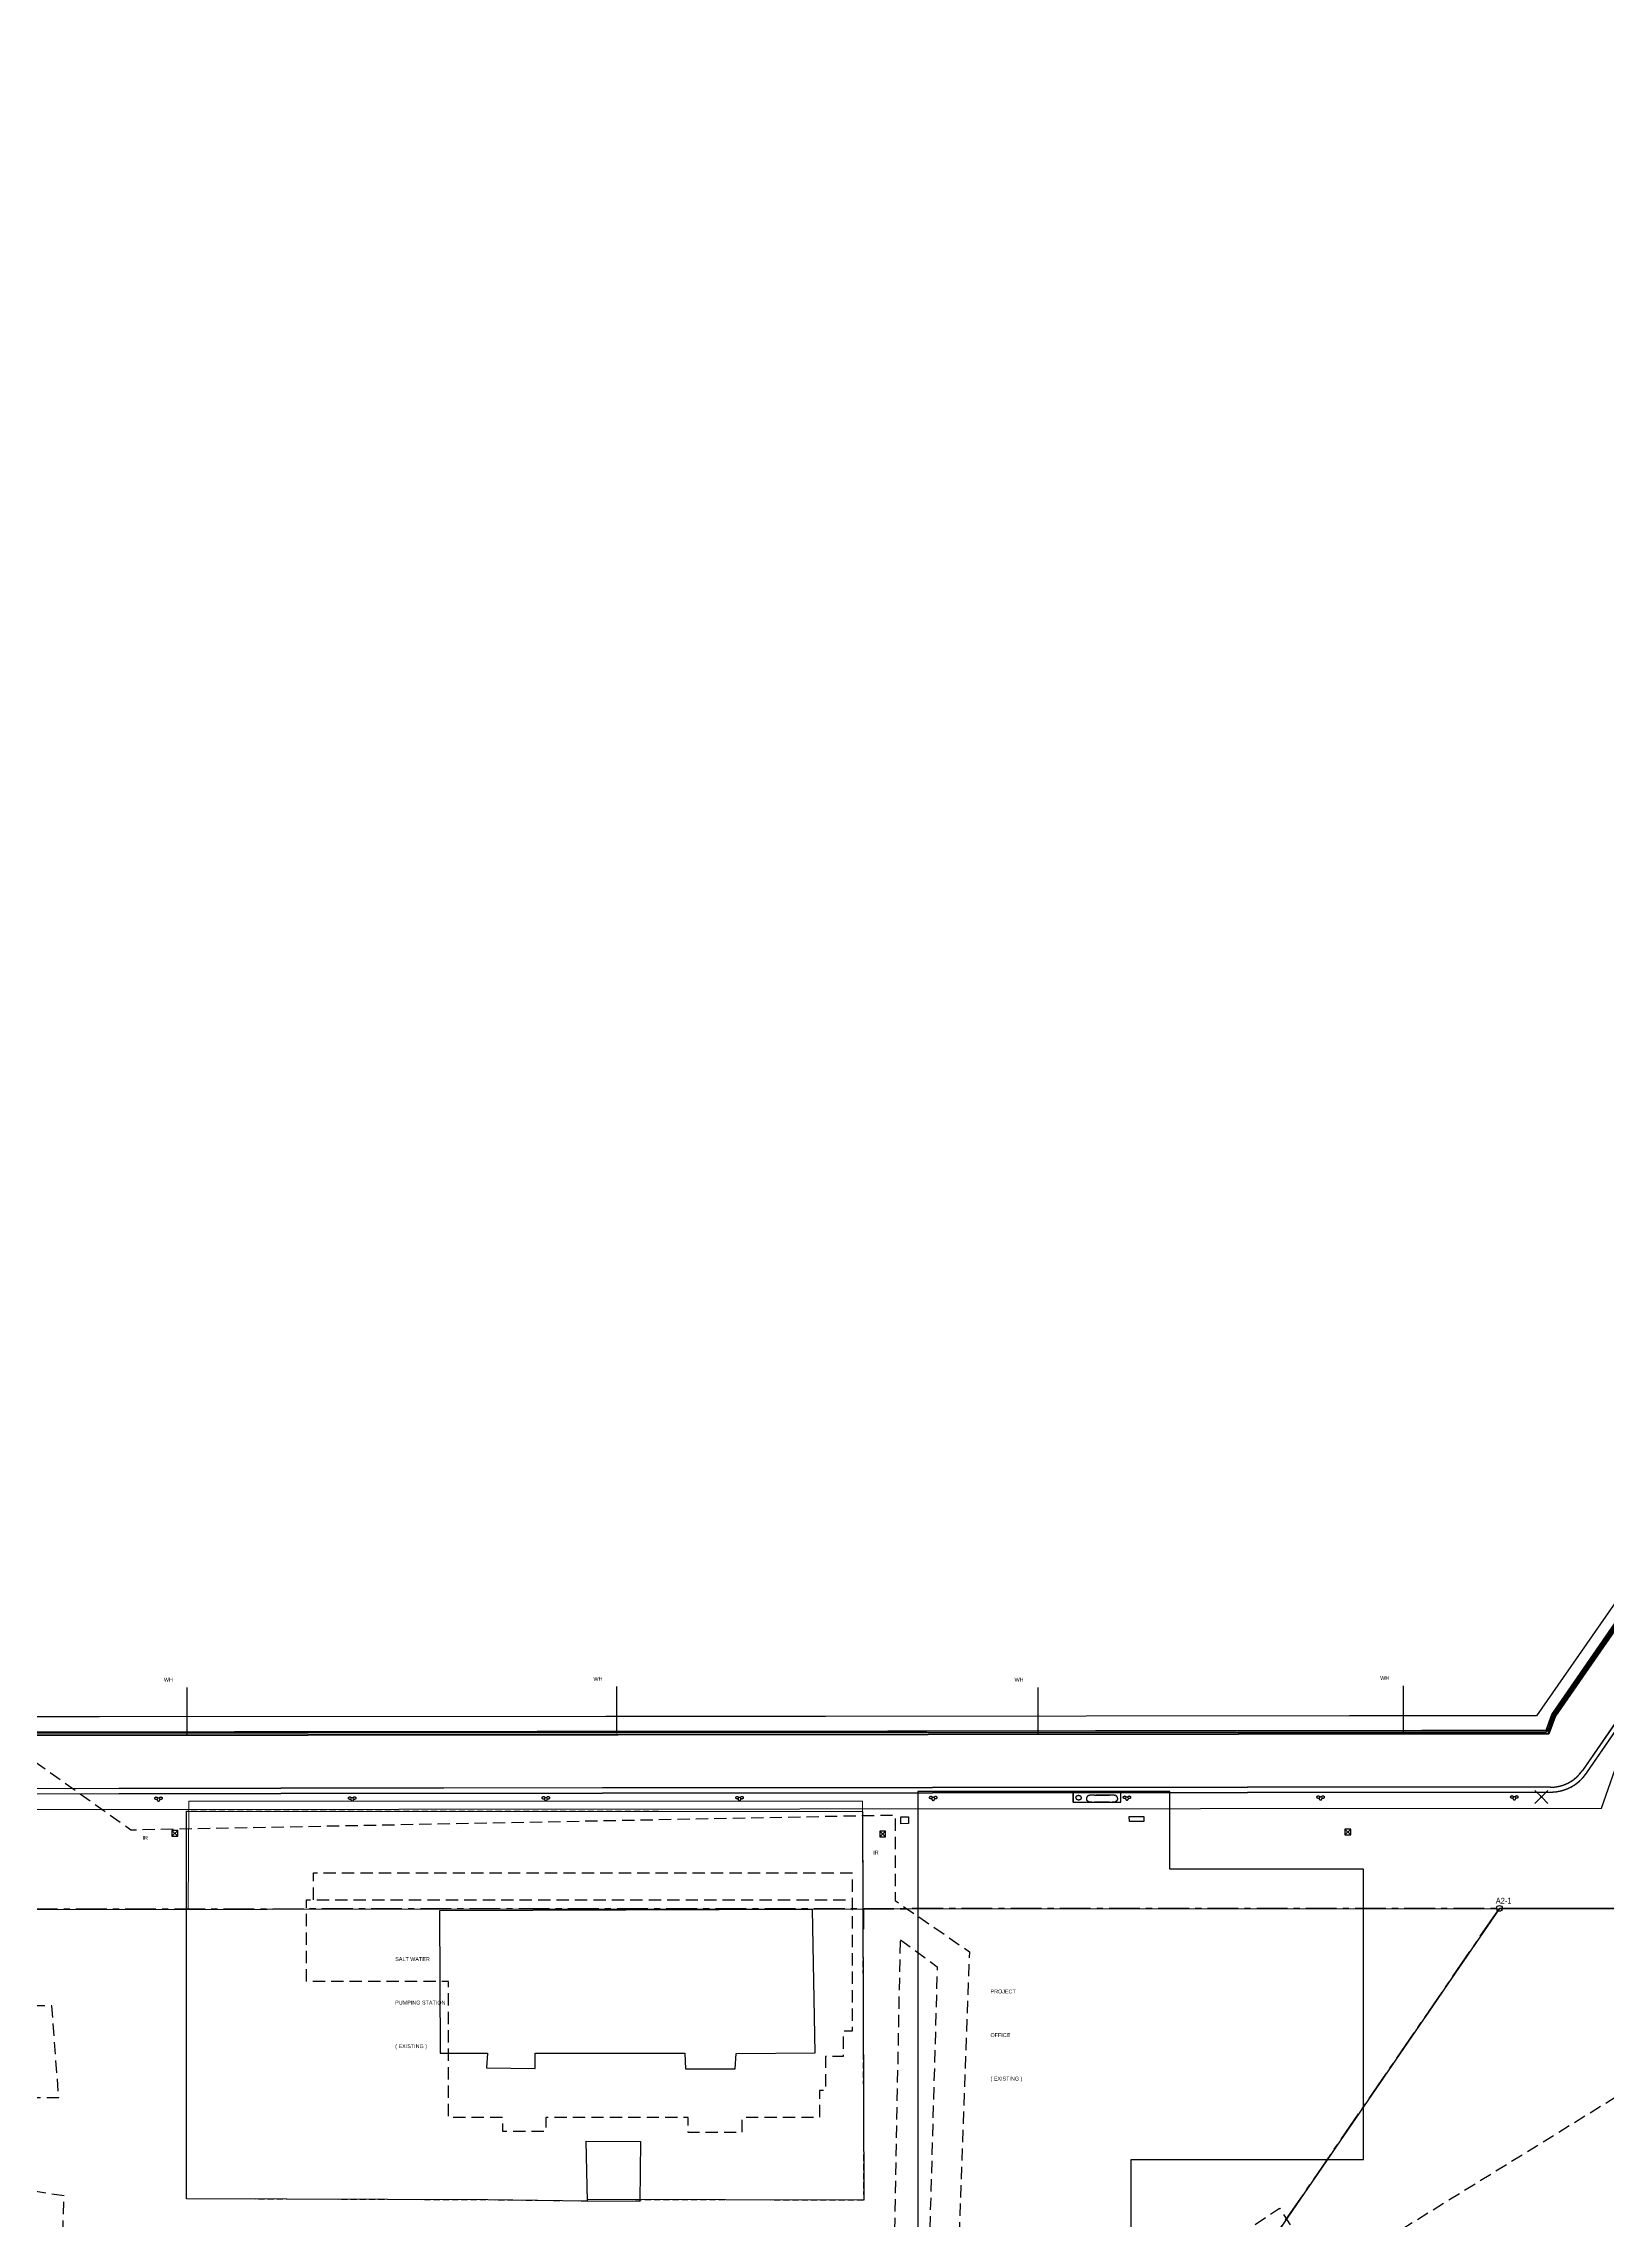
# Model space of a CAD drawing. Header units: millimetres. Extents: x 833576263 to 1668046980, y 817519639 to 1636103653.
# Drawn here: x 834085889 to 834247377, y 818219812 to 818444654 of the extents above; entities that cross this region are included whole.
import ezdxf

# ---------------------------------------------------------------- set-up
doc = ezdxf.new("R2010")
doc.units = ezdxf.units.MM
doc.header["$LTSCALE"] = 100
doc.header["$MEASUREMENT"] = 0
for name, pattern in [('C160$0$Hidden', [9.525, 6.35, -3.175]), ('R_P_Grid$0$CENTER', [50.8, 31.75, -6.35, 6.35, -6.35]), ('R_site$0$HIDDEN', [9.525, 6.35, -3.175]), ('R_site$0$HIDDENX2', [19.05, 12.7, -6.35])]:
    doc.linetypes.add(name, pattern=pattern)
doc.layers.get('Defpoints').update_dxf_attribs({"color": 170})
for name, color, linetype in [('C160$0$+C160', 6, 'C160$0$Hidden'), ('R_site$0$AUDIT_I_160808180252-11', 4, 'Continuous'), ('R_site$0$AUDIT_I_160808180252-7', 7, 'Continuous'), ('R_site$0$G-SITE(Drainage Reserve)', 7, 'R_site$0$HIDDENX2'), ('R_Text for GBP from DLN$0$base plan(mm)$0$DLN040__', 7, 'Continuous'), ('T-TITL', 7, 'Continuous'), ('X-REF', 7, 'Continuous')]:
    doc.layers.add(name, color=color, linetype=linetype)
for name, color, linetype, lineweight in [('R_P_Grid$0$RDA9101', 2, 'R_P_Grid$0$CENTER', 35), ('R_P_Grid$0$RDA9102', 1, 'Continuous', 25), ('R_site$0$000-Salt water pumping station', 1, 'Continuous', 9), ('R_WKCD_PARK$0$000-PAV-Concrete-b', 1, 'Continuous', 25), ('R_WKCD_PARK$0$000-PAV-Reused tiles-b', 3, 'Continuous', 15), ('R_WKCD_PARK$0$4-LINE', 7, 'Continuous', 18)]:
    doc.layers.add(name, color=color, linetype=linetype, lineweight=lineweight)
doc.styles.add('R_P_Grid$0$ARIAL', font='arial.ttf', dxfattribs={"width": 0.8})
doc.styles.add('R_Text for GBP from DLN$0$base plan(mm)$0$Standard', font='arial.ttf')
doc.styles.add('R_Text for GBP from DLN$0$base plan(mm)$0$SWIS721 LT', font='swiss.ttf')
doc.linetypes.add('R_site$0$B1_BDYF', pattern='A,2.5,-0.5,[130,ltypeshp.shx,S=0.5,R=0,X=0,Y=0],-0.5', length=3.5)
doc.linetypes.add('R_site$0$B1_BDYWL', pattern='A,2.5,[1,B1000.shx,S=1,R=0,X=0,Y=0],2.5', length=5)
doc.dimstyles.new('R_Text for GBP from DLN$0$base plan(mm)$0$Standard', dxfattribs={"dimtxt": 0.35, "dimasz": 0.2, "dimexe": 0.2, "dimexo": 0.2, "dimgap": 0.09, "dimtad": 0, "dimtoh": 1, "dimdec": 4, "dimzin": 0, "dimdsep": 46, "dimtxsty": 'R_Text for GBP from DLN$0$base plan(mm)$0$Standard', "dimcen": 0.09, "dimadec": 0, "dimazin": 0, "dimtfac": 1, "dimtdec": 4, "dimtofl": 0, "dimtmove": 0, "dimatfit": 3, "dimfxl": 1, "dimtolj": 1, "dimtzin": 0, "dimarcsym": 0})

# ---------------------------------------------------------------- blocks, each defined once
blk = doc.blocks.new('R_P_Grid')
at = {"layer": 'R_P_Grid$0$RDA9101', "flags": 128}
blk.add_lwpolyline([(833974486.8, 818116699.7, -0.16996389), (834030052, 818200999.7), (834029850, 818232686.7), (834045337, 818251945.7), (834236230, 818252048.7), (834176136, 818164362.7), (834143758.4, 818116699.7)], format="xyb", dxfattribs=at)
at = {"layer": 'R_P_Grid$0$RDA9102'}
blk.add_circle((834236230, 818252048.7), 300, dxfattribs=at)
at = {"layer": 'R_P_Grid$0$RDA9102', "style": 'R_P_Grid$0$ARIAL', "width": 0.8}
blk.add_text('A2-1', height=600, rotation=0.000003, dxfattribs=at).set_placement((834235842.1, 818252534.9))
blk = doc.blocks.new('R_site$0$11nw23d')
at = {"layer": 'R_site$0$AUDIT_I_160808180252-11', "linetype": 'R_site$0$B1_BDYF', "lineweight": 30, "flags": 128}
blk.add_lwpolyline([(833954.64079, 818000), (833954.56824, 818011.93269), (833954.659, 818040.77465), (833954.6532, 818062.46147), (833954.63215, 818067.22192), (833954.61248, 818086.23424), (833954.73708, 818098.29117), (833955.42018, 818105.46765), (833957.90503, 818119.6845), (833961.61051, 818133.71195), (833966.64764, 818147.22003), (833969.55215, 818153.77363), (833972.87706, 818160.16458), (833980.42414, 818172.34489), (833987.63203, 818182.12295), (833992.22883, 818187.58831), (833997.06438, 818192.8834), (834006.85398, 818203.52623), (834007.90837, 818205.69108), (834009.09458, 818209.91908), (834009.33048, 818212.41383), (834009.55239, 818226.76886), (834009.74949, 818241.20955), (834010.30904, 818258.03773), (834010.93649, 818267.55286), (834011.9209, 818269.67849), (834014.39855, 818270.21657), (834033.52259, 818270.2379), (834046.97889, 818270.25362), (834067.96169, 818270.28572), (834086.32568, 818270.28035), (834105.61318, 818270.30927), (834136.85695, 818270.33781), (834173.07975, 818270.36903), (834194.52507, 818270.40068), (834207.14248, 818270.41907), (834228.19873, 818270.44484), (834241.06195, 818270.44867), (834241.73289, 818271.99656), (834242.76597, 818273.53799), (834261.69399, 818301.20976), (834276.46658, 818322.4062), (834286.02785, 818336.40797), (834288.22113, 818338.96337), (834296.28985, 818333.60176), (834310.73259, 818353.23684), (834332.20546, 818384.61572), (834332.22271, 818384.64092)], dxfattribs=at)
at = {"layer": 'R_site$0$AUDIT_I_160808180252-7', "linetype": 'Continuous', "flags": 128}
blk.add_lwpolyline([(834360.41746, 818444.65424), (834348.41695, 818427.62362), (834337.68021, 818412.2435), (834326.43913, 818396.09659), (834316.4206, 818381.58228), (834310.72727, 818373.48075), (834305.54133, 818366.04163), (834299.88352, 818357.95353), (834294.86053, 818350.77669), (834287.33771, 818339.94818), (834273.75496, 818320.38003), (834240.03511, 818271.91874), (834220.74212, 818271.9459), (834193.54511, 818271.88802), (834166.64248, 818271.87697), (834143.95222, 818271.8606), (834091.68165, 818271.83107), (834071.62509, 818271.81508), (834045.81092, 818271.77543), (834018.40628, 818271.65665), (834015.12789, 818271.64244)], dxfattribs=at)
blk = doc.blocks.new('R_site$0$pumphouse')
at = {"layer": 'R_site$0$000-Salt water pumping station', "linetype": 'R_site$0$HIDDEN', "flags": 128}
blk.add_lwpolyline([(832305134, 817845910), (832294852, 817846037), (832263740, 817846160), (832263727, 817886185), (832333544, 817886169), (832333666, 817846007), (832305130, 817846075)], dxfattribs=at)
at = {"layer": 'R_site$0$000-Salt water pumping station'}
blk.add_lwpolyline([(832289876, 817875892), (832289950, 817861209), (832294811, 817861209), (832294722, 817859666), (832299734, 817859612), (832299734, 817861191), (832315192, 817861191), (832315280, 817859596), (832320394, 817859566), (832320509, 817861159), (832328662, 817861223), (832328387, 817876034)], close=True, dxfattribs=at)
at = {"layer": 'R_site$0$000-Salt water pumping station', "linetype": 'R_site$0$B1_BDYF', "flags": 128}
blk.add_lwpolyline([(832333639, 817876118), (832333658, 817873992)], dxfattribs=at)
blk.add_lwpolyline([(832333639, 817876118), (832333658, 817873992)], dxfattribs=at)
at = {"layer": 'R_site$0$000-Salt water pumping station'}
blk.add_lwpolyline([(832310551, 817845877), (832305134, 817845910), (832305011, 817852113), (832310631, 817852078), (832310551, 817845877)], dxfattribs=at)
blk = doc.blocks.new('R_site')
at = {"layer": 'Defpoints'}
blk.add_lwpolyline([(834250936, 818252057), (834236230, 818252049), (834176136, 818164363)], dxfattribs=at)
at = {"layer": 'Defpoints', "flags": 128}
blk.add_lwpolyline([(834030052, 818201000), (834029850, 818232687), (834045337, 818251946), (834236230, 818252049), (834176136, 818164363)], dxfattribs=at)
at = {"layer": 'R_site$0$G-SITE(Drainage Reserve)', "flags": 128}
for points in [[(834003920, 818269773), (834081350, 818269773), (834094910, 818260163), (834173830, 818261693), (834173830, 818252853), (834181490, 818247573), (834179910, 818204293), (834201880, 818204443), (834209540, 818208323), (834205500, 818215713), (834213520, 818221093), (834218120, 818213963), (834255800, 818237253), (834350300, 818367183), (834357820, 818365573), (834364350, 818361093), (834260615, 818211611), (834220530, 818185263), (834214470, 818191963), (834193800, 818192683), (834187200, 818186173), (834095560, 818187983), (834094070, 818191873), (834087080, 818192733), (834086380, 818204093), (834087270, 818204143), (834088020, 818222353), (834084380, 818222903), (834084270, 818232513), (834087460, 818232513), (834086750, 818241963), (834003170, 818243163), (834003920, 818269773)], [(834113750, 818252943), (834113750, 818255703), (834169380, 818255703), (834169380, 818239353), (834168450, 818239353), (834168450, 818236733), (834166630, 818236733), (834166630, 818233233), (834166000, 818233233), (834166000, 818230433), (834158010, 818230433), (834158010, 818228893), (834152440, 818228893), (834152440, 818230433), (834137760, 818230433), (834137760, 818228993), (834133310, 818228993), (834133310, 818230433), (834127700, 818230433), (834127700, 818244503), (834113030, 818244503), (834113030, 818252943), (834169380, 818252943)]]:
    blk.add_lwpolyline(points, dxfattribs=at)
blk.add_lwpolyline([(834174370, 818248813), (834178170, 818246003), (834177000, 818204753), (834139980, 818204173), (834134480, 818209843), (834129790, 818209843), (834129780, 818218403), (834173780, 818218403)], close=True, dxfattribs=at)
at = {"linetype": 'R_site$0$B1_BDYWL', "lineweight": 5, "xscale": 1000, "yscale": 1000, "zscale": 1000}
blk.add_blockref('R_site$0$11nw23d', (0, 0), dxfattribs=at)
blk.add_blockref('R_site$0$pumphouse', (1836910, 375895))
blk = doc.blocks.new('R_WKCD_PARK')
at = {"layer": 'R_WKCD_PARK$0$000-PAV-Concrete-b', "flags": 128}
for points in [[(834009317, 818211982), (834009949, 818250911), (834010928, 818267559), (834011942, 818269709), (834014371, 818270219), (834019193, 818270232), (834241048, 818270232), (834241618, 818272080), (834252162, 818287322), (834271013, 818314937), (834288181, 818338991), (834300230, 818358405), (834301827, 818357222), (834306947, 818364679), (834304951, 818366089), (834310710, 818374361), (834312697, 818372919), (834317683, 818380145), (834315672, 818381490), (834328102, 818399348), (834369805, 818374499)], [(834299095, 818343750), (834277896, 818314394), (834277011, 818313114), (834275838, 818311538), (834274920, 818310159), (834271685, 818305356), (834270844, 818304170), (834269733, 818302380), (834267534, 818299404), (834263483, 818293533), (834257040, 818284003), (834252786, 818277788), (834248673, 818271913), (834244788, 818266286)], [(834245199, 818266002), (834249084, 818271627), (834253197, 818277503), (834257453, 818283722), (834263895, 818293251), (834267941, 818299114), (834270147, 818302099), (834271261, 818303893), (834272096, 818305072), (834275335, 818309881), (834276247, 818311250), (834277417, 818312823), (834278305, 818314105), (834299500, 818343458)], [(834241497, 818264559), (834226499, 818264559), (834210221, 818264559), (834194364, 818264524), (834177666, 818264524), (834160693, 818264485), (834143597, 818264485), (834127205, 818264449), (834110407, 818264449), (834093667, 818264419), (834078061, 818264381), (834066951, 818264381), (834050411, 818264381), (834038385, 818264381), (834027887, 818264325)], [(834027889, 818263825), (834038386, 818263873), (834050411, 818263873), (834066951, 818263873), (834078062, 818263873), (834093668, 818263919), (834110407, 818263919), (834127205, 818263949), (834143598, 818263949), (834160693, 818263985), (834177667, 818263985), (834194364, 818264024), (834210221, 818264024), (834226499, 818264056), (834241497, 818264056)]]:
    blk.add_lwpolyline(points, dxfattribs=at)
at = {"layer": 'R_WKCD_PARK$0$000-PAV-Concrete-b'}
for radius in [4000, 4500]:
    blk.add_arc((834241496, 818268559), radius, 270.01259, 325.37536, dxfattribs=at)
at = {"layer": 'R_WKCD_PARK$0$000-PAV-Reused tiles-b', "flags": 128}
blk.add_lwpolyline([(834197129, 818264025), (834192187, 818264025), (834192187, 818263020), (834197131, 818263020), (834197131, 818264025)], dxfattribs=at)
at = {"layer": 'R_WKCD_PARK$0$4-LINE', "flags": 128}
for points in [[(834030052, 818201000), (834029850, 818232687), (834045337, 818251946), (834100833, 818251946), (834100902, 818263129), (834170454, 818263129), (834170487, 818252014), (834250936, 818252014), (834319436, 818350426), (834309138, 818349157)], [(834248589, 818270911), (834245199, 818266002)], [(834241497, 818264059), (834226499, 818264059), (834210221, 818264059), (834197129, 818264025), (834197129, 818263025), (834192188, 818263025), (834192188, 818264020), (834177667, 818264020), (834170452, 818263992), (834170453, 818263992), (834160693, 818263992), (834143598, 818263992), (834127205, 818263949), (834110407, 818263949), (834093668, 818263919), (834078062, 818263881), (834076828, 818263881), (834076828, 818262882), (834071887, 818262882), (834071887, 818263887), (834066951, 818263887), (834050411, 818263887), (834038386, 818263887), (834027889, 818263825)]]:
    blk.add_lwpolyline(points, dxfattribs=at)
at = {"layer": 'R_WKCD_PARK$0$4-LINE'}
blk.add_arc((834241496, 818268559), 4500, 270.01259, 325.37536, dxfattribs=at)
blk = doc.blocks.new('C160')
at = {"layer": 'C160$0$+C160'}
for p, q in [((834099.15, 818260.1), (834099.75, 818259.5)), ((834099.15, 818259.5), (834099.75, 818260.1)), ((834172.24, 818260.02), (834172.84, 818259.42)), ((834172.24, 818259.42), (834172.84, 818260.02)), ((834220.27, 818260.23), (834220.87, 818259.63)), ((834220.27, 818259.63), (834220.87, 818260.23))]:
    blk.add_line(p, q, dxfattribs=at)
for points in [[(834009.32, 818211.98), (834009.95, 818250.91), (834010.93, 818267.56), (834011.94, 818269.71), (834014.37, 818270.22), (834019.19, 818270.23), (834241.05, 818270.46), (834241.62, 818272.08), (834252.16, 818287.32)], [(834222.18, 818226.11), (834222.18, 818256.11), (834202.18, 818256.11), (834202.18, 818264.11), (834176.18, 818264.11), (834176.18, 818214.11), (834198.18, 818214.11), (834198.18, 818226.11), (834222.18, 818226.11)], [(834194.57, 818263.73), (834194.56, 818263.73)], [(834195.81, 818263.73), (834194.57, 818263.73)], [(834240.52, 818263.59), (834239.89, 818264.23)], [(834240.52, 818263.52), (834239.89, 818262.89)], [(834240.6, 818263.59), (834241.23, 818264.23)], [(834240.6, 818263.52), (834241.23, 818262.89)], [(834194.57, 818263.02), (834195.81, 818263.02)], [(834147.46, 818221.77), (834142.04, 818221.81), (834141.92, 818228.01), (834147.54, 818227.97), (834147.46, 818221.77)]]:
    blk.add_lwpolyline(points, dxfattribs=at)
for points in [[(833955.04, 818011.1), (833955.08, 818098.28, -0.191607), (834003.86, 818199.12, 0.20608), (834009.64, 818211.98), (834010.27, 818250.9), (834011.17, 818266.21), (834011.25, 818267.48), (834012.17, 818269.43), (834014.41, 818269.89), (834019.19, 818269.91), (834241.28, 818270.14), (834241.91, 818271.93), (834252.43, 818287.14)], [(834252.31, 818287.22), (834241.78, 818272), (834241.17, 818270.28), (834019.19, 818270.06), (834014.39, 818270.04), (834012.06, 818269.56), (834011.1, 818267.51), (834011.02, 818266.22), (834010.12, 818250.9), (834009.49, 818211.98, -0.20608), (834003.76, 818199.23, 0.191616), (833954.93, 818098.29), (833954.89, 818011.1)], [(833955.08, 818011.1), (833955.12, 818098.28, -0.191605), (834003.88, 818199.1, 0.20608), (834009.68, 818211.98), (834010.31, 818250.9), (834011.21, 818266.21), (834011.28, 818267.47), (834012.19, 818269.39), (834014.41, 818269.86), (834019.19, 818269.87), (834241.3, 818270.1), (834241.94, 818271.91), (834252.46, 818287.12)], [(834252.51, 818287.08), (834242, 818271.89), (834241.34, 818270.04), (834019.19, 818269.81), (834014.42, 818269.8), (834012.23, 818269.34), (834011.34, 818267.45), (834011.27, 818266.2), (834010.37, 818250.9), (834009.74, 818211.98, -0.20608), (834003.92, 818199.05, 0.191601), (833955.18, 818098.28), (833955.14, 818011.1)], [(834193.73, 818263.13, -0.164182), (834193.62, 818263.2, -0.173886), (834193.57, 818263.36, -0.392676), (834193.9, 818263.72, -0.014037), (834194.41, 818263.73), (834194.57, 818263.73)], [(834196.64, 818263.13, 0.164182), (834196.75, 818263.2, 0.173886), (834196.81, 818263.37, 0.392676), (834196.47, 818263.72, 0.014037), (834195.96, 818263.73), (834195.81, 818263.73)]]:
    blk.add_lwpolyline(points, format="xyb", dxfattribs=at)
for points in [[(834197.13, 818264.03), (834192.19, 818264.02), (834192.19, 818263.02), (834197.13, 818263.03)], [(834174.42, 818260.79), (834174.42, 818261.49), (834175.19, 818261.5), (834175.19, 818260.8)], [(834198.01, 818261.03), (834198, 818261.53), (834199.5, 818261.53), (834199.51, 818261.03)], [(834099.75, 818260.1), (834099.15, 818260.1), (834099.15, 818259.5), (834099.75, 818259.5)], [(834172.84, 818260.02), (834172.24, 818260.02), (834172.24, 818259.42), (834172.84, 818259.42)], [(834220.87, 818260.23), (834220.27, 818260.23), (834220.27, 818259.63), (834220.87, 818259.63)], [(834126.79, 818251.79), (834126.86, 818237.1), (834131.72, 818237.1), (834131.63, 818235.56), (834136.64, 818235.51), (834136.64, 818237.09), (834152.1, 818237.09), (834152.19, 818235.49), (834157.3, 818235.46), (834157.42, 818237.05), (834165.57, 818237.12), (834165.3, 818251.93)]]:
    blk.add_lwpolyline(points, close=True, dxfattribs=at)
for points in [[(834193.06, 818263.53, 0.533333), (834192.46, 818263.53), (834192.47, 818263.43, 0.533333), (834193.07, 818263.43)], [(834194.57, 818263.02), (834194.41, 818263.02, -0.037256), (834193.81, 818263.07, -0.269367), (834193.73, 818263.13, -0.164182), (834193.62, 818263.2, -0.173886), (834193.57, 818263.36, -0.392676), (834193.9, 818263.72, -0.014037), (834194.41, 818263.73), (834194.57, 818263.73), (834195.81, 818263.73), (834195.96, 818263.73, -0.014037), (834196.47, 818263.72, -0.392676), (834196.81, 818263.37, -0.173886), (834196.75, 818263.2, -0.164182), (834196.64, 818263.13, -0.269367), (834196.57, 818263.07, -0.037256), (834195.96, 818263.02), (834195.81, 818263.02)]]:
    blk.add_lwpolyline(points, format="xyb", close=True, dxfattribs=at)
at = {"layer": 'C160$0$+C160', "flags": 128}
for points in [[(834142.04, 818221.81), (834131.76, 818221.93), (834100.65, 818222.06), (834100.64, 818262.08), (834170.45, 818262.06), (834170.58, 818221.9), (834142.04, 818221.97)], [(834170.55, 818252.01), (834170.57, 818249.89)], [(834170.55, 818252.01), (834170.57, 818249.89)]]:
    blk.add_lwpolyline(points, dxfattribs=at)
at = {"layer": 'C160$0$+C160'}
blk.add_circle((834240.56, 818263.56), 0.05, dxfattribs=at)
for centre, start, end in [((834097.76, 818263.28), 164.9354, 15.1763), ((834097.76, 818263.28), 44.9354, 135.1763), ((834117.76, 818263.3), 164.9055, 15.1464), ((834117.76, 818263.3), 44.9055, 135.1464), ((834137.76, 818263.32), 164.968, 15.2088), ((834137.76, 818263.32), 44.968, 135.2088), ((834157.76, 818263.34), 164.8905, 15.1313), ((834157.76, 818263.34), 44.8905, 135.1313), ((834177.76, 818263.35), 164.9586, 15.1994), ((834177.76, 818263.35), 44.9586, 135.1994), ((834197.76, 818263.38), 164.9005, 15.1413), ((834197.76, 818263.38), 44.9005, 135.1413), ((834217.76, 818263.4), 164.9496, 15.1905), ((834217.76, 818263.4), 44.9496, 135.1905), ((834237.76, 818263.41), 164.8809, 15.1218), ((834237.76, 818263.41), 44.8809, 135.1218)]:
    blk.add_arc(centre, 0.15, start, end, dxfattribs=at)
for points in [[(834097.6, 818263.31), (834097.56, 818263.28), (834097.5, 818263.27), (834097.45, 818263.3), (834097.38, 818263.34), (834097.36, 818263.42), (834097.4, 818263.48), (834097.44, 818263.55), (834097.52, 818263.57), (834097.58, 818263.53), (834097.63, 818263.51), (834097.66, 818263.45), (834097.65, 818263.39)], [(834097.87, 818263.4), (834097.86, 818263.45), (834097.88, 818263.51), (834097.93, 818263.53), (834098, 818263.57), (834098.08, 818263.55), (834098.12, 818263.49), (834098.16, 818263.42), (834098.13, 818263.34), (834098.07, 818263.3), (834098.02, 818263.27), (834097.96, 818263.28), (834097.91, 818263.31)], [(834117.6, 818263.33), (834117.56, 818263.3), (834117.5, 818263.29), (834117.45, 818263.32), (834117.38, 818263.36), (834117.36, 818263.44), (834117.4, 818263.5), (834117.44, 818263.57), (834117.52, 818263.59), (834117.58, 818263.55), (834117.63, 818263.53), (834117.66, 818263.47), (834117.65, 818263.41)], [(834117.87, 818263.41), (834117.86, 818263.47), (834117.88, 818263.53), (834117.93, 818263.55), (834118, 818263.59), (834118.08, 818263.57), (834118.12, 818263.5), (834118.16, 818263.44), (834118.13, 818263.36), (834118.07, 818263.32), (834118.02, 818263.29), (834117.96, 818263.3), (834117.91, 818263.33)], [(834137.6, 818263.36), (834137.56, 818263.32), (834137.5, 818263.31), (834137.45, 818263.34), (834137.38, 818263.38), (834137.36, 818263.46), (834137.4, 818263.53), (834137.43, 818263.59), (834137.52, 818263.62), (834137.58, 818263.58), (834137.63, 818263.55), (834137.66, 818263.49), (834137.65, 818263.44)], [(834137.87, 818263.44), (834137.86, 818263.49), (834137.88, 818263.55), (834137.93, 818263.58), (834138, 818263.62), (834138.08, 818263.59), (834138.12, 818263.53), (834138.16, 818263.46), (834138.13, 818263.38), (834138.07, 818263.34), (834138.02, 818263.32), (834137.96, 818263.32), (834137.91, 818263.36)], [(834157.6, 818263.37), (834157.56, 818263.34), (834157.5, 818263.33), (834157.45, 818263.36), (834157.38, 818263.4), (834157.36, 818263.48), (834157.4, 818263.54), (834157.44, 818263.61), (834157.52, 818263.63), (834157.58, 818263.59), (834157.63, 818263.57), (834157.66, 818263.51), (834157.65, 818263.45)], [(834157.87, 818263.45), (834157.86, 818263.51), (834157.88, 818263.57), (834157.93, 818263.59), (834158, 818263.63), (834158.08, 818263.61), (834158.12, 818263.54), (834158.16, 818263.48), (834158.13, 818263.4), (834158.07, 818263.36), (834158.02, 818263.33), (834157.96, 818263.34), (834157.91, 818263.37)], [(834177.6, 818263.39), (834177.56, 818263.35), (834177.5, 818263.34), (834177.45, 818263.37), (834177.38, 818263.41), (834177.36, 818263.49), (834177.4, 818263.56), (834177.43, 818263.62), (834177.52, 818263.65), (834177.58, 818263.61), (834177.63, 818263.58), (834177.66, 818263.52), (834177.65, 818263.47)], [(834177.87, 818263.47), (834177.86, 818263.52), (834177.88, 818263.58), (834177.93, 818263.61), (834178, 818263.65), (834178.08, 818263.62), (834178.12, 818263.56), (834178.16, 818263.49), (834178.13, 818263.41), (834178.07, 818263.37), (834178.02, 818263.34), (834177.96, 818263.35), (834177.91, 818263.39)], [(834197.6, 818263.41), (834197.56, 818263.38), (834197.5, 818263.37), (834197.45, 818263.4), (834197.38, 818263.44), (834197.36, 818263.52), (834197.4, 818263.59), (834197.44, 818263.65), (834197.52, 818263.67), (834197.58, 818263.64), (834197.63, 818263.61), (834197.66, 818263.55), (834197.65, 818263.5)], [(834197.87, 818263.5), (834197.86, 818263.55), (834197.88, 818263.61), (834197.93, 818263.64), (834198, 818263.67), (834198.08, 818263.65), (834198.12, 818263.59), (834198.16, 818263.52), (834198.13, 818263.44), (834198.07, 818263.4), (834198.02, 818263.37), (834197.96, 818263.38), (834197.91, 818263.41)], [(834217.6, 818263.43), (834217.56, 818263.4), (834217.5, 818263.39), (834217.45, 818263.42), (834217.38, 818263.46), (834217.36, 818263.54), (834217.4, 818263.6), (834217.43, 818263.67), (834217.52, 818263.69), (834217.58, 818263.65), (834217.63, 818263.63), (834217.66, 818263.57), (834217.65, 818263.51)], [(834217.87, 818263.51), (834217.86, 818263.57), (834217.88, 818263.63), (834217.93, 818263.65), (834218, 818263.69), (834218.08, 818263.67), (834218.12, 818263.61), (834218.16, 818263.54), (834218.13, 818263.46), (834218.07, 818263.42), (834218.02, 818263.39), (834217.96, 818263.4), (834217.91, 818263.43)], [(834237.6, 818263.45), (834237.56, 818263.41), (834237.5, 818263.41), (834237.45, 818263.43), (834237.38, 818263.47), (834237.36, 818263.55), (834237.4, 818263.62), (834237.44, 818263.68), (834237.52, 818263.71), (834237.58, 818263.67), (834237.63, 818263.64), (834237.66, 818263.58), (834237.65, 818263.53)], [(834237.87, 818263.53), (834237.86, 818263.58), (834237.88, 818263.64), (834237.93, 818263.67), (834238, 818263.71), (834238.08, 818263.68), (834238.12, 818263.62), (834238.16, 818263.55), (834238.13, 818263.47), (834238.07, 818263.43), (834238.02, 818263.4), (834237.96, 818263.41), (834237.91, 818263.45)]]:
    blk.add_open_spline(points, degree=3, knots=[0, 0, 0, 0, 1, 1, 1, 2, 2, 2, 3, 3, 3, 4, 4, 4, 4], dxfattribs=at)
at = {"layer": 'Defpoints', "color": 5, "linetype": 'C160$0$Hidden'}
blk.add_lwpolyline([(834017.37, 818211.85), (834018, 818250.61), (834018.68, 818262.17), (834019.21, 818262.18), (834246.75, 818262.41), (834248.86, 818268.38)], dxfattribs=at)
for points in [[(834248.67, 818271.91), (834244.79, 818266.29, -0.246377), (834241.5, 818264.56), (834226.5, 818264.56), (834210.22, 818264.53), (834194.36, 818264.52), (834177.67, 818264.5), (834160.69, 818264.48), (834143.6, 818264.48), (834127.2, 818264.45), (834110.41, 818264.44), (834093.67, 818264.42), (834078.06, 818264.38)], [(834078.06, 818263.88), (834093.67, 818263.92), (834110.41, 818263.94), (834127.21, 818263.95), (834143.6, 818263.98), (834160.69, 818263.98), (834177.67, 818264), (834194.36, 818264.02), (834210.22, 818264.03), (834226.5, 818264.06), (834241.5, 818264.06, 0.246377), (834245.2, 818266), (834249.08, 818271.63)]]:
    blk.add_lwpolyline(points, format="xyb", dxfattribs=at)
blk = doc.blocks.new('R_Text for GBP from DLN')
at = {"layer": 'R_Text for GBP from DLN$0$base plan(mm)$0$DLN040__', "style": 'R_Text for GBP from DLN$0$base plan(mm)$0$SWIS721 LT'}
for s, p in [('WH', (834098316, 818275466)), ('WH', (834142671, 818275553)), ('WH', (834186156, 818275466)), ('WH', (834223911, 818275632)), ('IR', (834096111, 818259130)), ('IR', (834171559, 818257603)), ('SALT WATER', (834122202, 818246612)), ('PROJECT', (834183670, 818243263)), ('PUMPING STATION', (834122202, 818242112)), ('OFFICE', (834183670, 818238763)), ('( EXISTING ) ', (834122202, 818237612)), ('( EXISTING ) ', (834183670, 818234263))]:
    blk.add_text(s, height=400, dxfattribs=at).set_placement(p)
at = {"layer": 'R_Text for GBP from DLN$0$base plan(mm)$0$DLN040__', "color": 1}
for points in [[(834100736, 818270054), (834100736, 818274864)], [(834145091, 818270106), (834145091, 818274951)], [(834188576, 818270144), (834188576, 818274864)], [(834226331, 818270181), (834226331, 818275030)]]:
    blk.add_leader(points, dimstyle='R_Text for GBP from DLN$0$base plan(mm)$0$Standard', override={"dimasz": 0.75}, dxfattribs=at)

msp = doc.modelspace()

# ---------------------------------------------------------------- block references
at = {"layer": 'X-REF'}
msp.add_blockref('R_P_Grid', (0, 0), dxfattribs=at)

# ---------------------------------------------------------------- next in the draw order: block references
msp.add_blockref('R_site', (0, 0), dxfattribs=at)

# ---------------------------------------------------------------- next in the draw order: block references
msp.add_blockref('R_WKCD_PARK', (0, 0), dxfattribs=at)

# ---------------------------------------------------------------- next in the draw order: block references
at = {"layer": 'X-REF', "xscale": 1000, "yscale": 1000, "zscale": 1000}
msp.add_blockref('C160', (0, 0), dxfattribs=at)

# ---------------------------------------------------------------- next in the draw order: block references
at = {"layer": 'T-TITL'}
msp.add_blockref('R_Text for GBP from DLN', (0, 0), dxfattribs=at)
at = {"layer": 'X-REF'}
msp.add_blockref('R_Text for GBP from DLN', (0, 0), dxfattribs=at)

doc.saveas('drawing.dxf')
